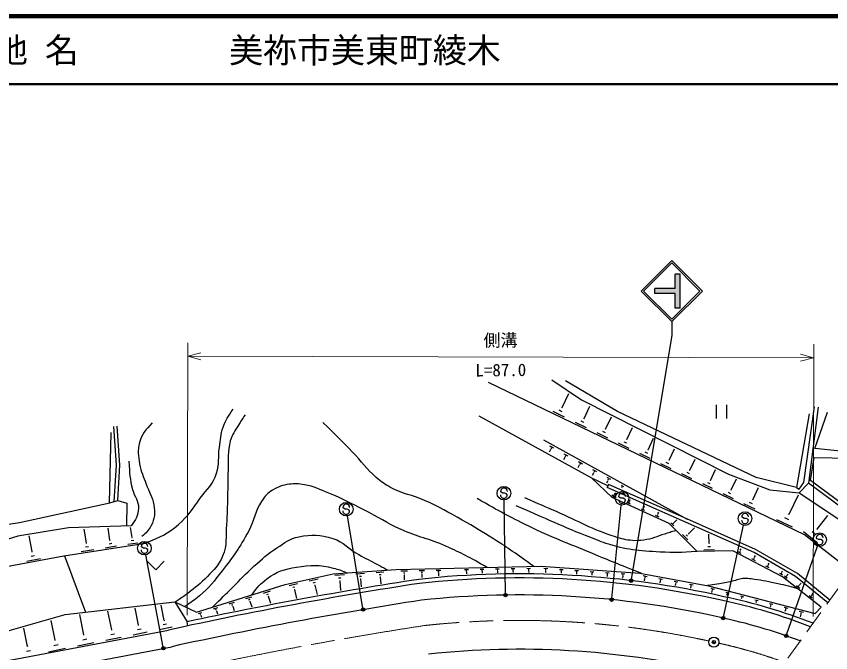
# Model space of a CAD drawing. Units: millimetres, scale not verified. Extents: x 40000 to 680000, y 20000 to 380000.
# Drawn here: x 373665 to 493624, y 286305 to 380000 of the extents above; entities that cross this region are included whole.
import ezdxf
from ezdxf.enums import TextEntityAlignment as Align

# ---------------------------------------------------------------- set-up
doc = ezdxf.new("R2010")
doc.units = ezdxf.units.MM
doc.header["$LTSCALE"] = 1000
doc.header["$PDMODE"] = 32
doc.header["$PDSIZE"] = 500
doc.linetypes.add('CHAIN', pattern=[18.5, 12, -1.5, 3.5, -1.5])
for name, color, linetype, lineweight in [('M-BGD', 7, 'Continuous', 25), ('M-BMK', 2, 'CHAIN', 13), ('M-BMK-SRVR', 3, 'Continuous', 25), ('M-STR-HTXT', 7, 'Continuous', 13), ('M-STR-STRC', 7, 'Continuous', 25), ('M-TTL', 2, 'Continuous', 140), ('M-TTL-LINE', 7, 'Continuous', 50)]:
    doc.layers.add(name, color=color, linetype=linetype, lineweight=lineweight)
doc.layers.add('M-TTL-TXT', color=7, linetype='Continuous')
doc.styles.add('@ＭＳ ゴシック', font='')
doc.styles.add('ＭＳ ゴシック', font='')
doc.styles.get('@ＭＳ ゴシック').set_extended_font_data('@MS Gothic')
doc.styles.get('ＭＳ ゴシック').set_extended_font_data('MS Gothic')

msp = doc.modelspace()

# ---------------------------------------------------------------- hatches: boundary and pattern name
at = {"layer": 'M-STR-STRC'}
msp.add_hatch(color=256, dxfattribs=at).paths.add_polyline_path([(467719, 339928), (470719, 339928), (470719, 342053), (471469, 342053), (471469, 337053), (470719, 337053), (470719, 339178), (467719, 339178)])

# ---------------------------------------------------------------- linework, layer by layer
at = {"layer": 'M-BGD'}
for p, q in [((452532, 326466), (456918, 323512)), ((462242, 321829), (454553, 326352)), ((489766, 303642), (443223, 326108)), ((454079, 322404), (455071, 324457)), ((456918, 323512), (478578, 312592)), ((476775, 322804), (476775, 320804)), ((478275, 322804), (478275, 320804)), ((454437, 320972), (452736, 321793)), ((454046, 321791), (453620, 321996)), ((454133, 322378), (454026, 322429)), ((457291, 320785), (458168, 322602)), ((482633, 312104), (462242, 321829)), ((489663, 311350), (491246, 322507)), ((491773, 322432), (490359, 311248)), ((491302, 316363), (493149, 321716)), ((458441, 311986), (441866, 321120)), ((457259, 320206), (456857, 320400)), ((457341, 320761), (457241, 320810)), ((460461, 319235), (461320, 321013)), ((490454, 321452), (488569, 310634)), ((388401, 313903), (388024, 319600)), ((388902, 313905), (388523, 319633)), ((457629, 319432), (456020, 320208)), ((460511, 319211), (460412, 319259)), ((463605, 317698), (464445, 319438)), ((387408, 308369), (387638, 318706)), ((460794, 317904), (459212, 318667)), ((460430, 318665), (460035, 318856)), ((451344, 317626), (472476, 305976)), ((452847, 316394), (452268, 316711)), ((463932, 316389), (462377, 317140)), ((463574, 317137), (463185, 317325)), ((463653, 317674), (463556, 317721)), ((466721, 316174), (467543, 317876)), ((452367, 316205), (452162, 315831)), ((452385, 316195), (452349, 316215)), ((452535, 316339), (452390, 316419)), ((454957, 315238), (454383, 315553)), ((467042, 314888), (465514, 315626)), ((466691, 315623), (466309, 315807)), ((466769, 316151), (466673, 316197)), ((469810, 314663), (470614, 316327)), ((498200, 315647), (491302, 316363)), ((454481, 315051), (454280, 314685)), ((454499, 315041), (454463, 315061)), ((454647, 315184), (454504, 315263)), ((457061, 314086), (456492, 314397)), ((469781, 314122), (469405, 314303)), ((469857, 314640), (469764, 314685)), ((472873, 313165), (473659, 314792)), ((490656, 311650), (491189, 315044)), ((491189, 315044), (507359, 314780)), ((388092, 308557), (388401, 313903)), ((388601, 308699), (388902, 313905)), ((456590, 313900), (456393, 313541)), ((456607, 313890), (456572, 313910)), ((456754, 314032), (456612, 314110)), ((459160, 312936), (458596, 313244)), ((470126, 313399), (468625, 314124)), ((472920, 313142), (472827, 313187)), ((475910, 311679), (476678, 313270)), ((461443, 309176), (458441, 311986)), ((460814, 310864), (458441, 311986)), ((458693, 312752), (458500, 312401)), ((458710, 312743), (458675, 312762)), ((458856, 312883), (458715, 312960)), ((461253, 311789), (460695, 312095)), ((473184, 311924), (471709, 312636)), ((472844, 312633), (472475, 312811)), ((478578, 312592), (484664, 310265)), ((488569, 310634), (482633, 312104)), ((460791, 311607), (460602, 311263)), ((460916, 311092), (460713, 310635)), ((460808, 311597), (460773, 311617)), ((460952, 311736), (460813, 311813)), ((471990, 306192), (460916, 311092)), ((463165, 310742), (462796, 310944)), ((462966, 310707), (462874, 310757)), ((476215, 310460), (474766, 311160)), ((475881, 311157), (475519, 311332)), ((475955, 311658), (475865, 311701)), ((478962, 310262), (479743, 311880)), ((490359, 311248), (488961, 309818)), ((488984, 310371), (489663, 311350)), ((495249, 307638), (490359, 311248)), ((495573, 308020), (490656, 311650)), ((471788, 305735), (460713, 310635)), ((461390, 309568), (461753, 309228)), ((461628, 309549), (461719, 309464)), ((461764, 309626), (461787, 309605)), ((461775, 309616), (461968, 309822)), ((461900, 309584), (461930, 309571)), ((461915, 309577), (462011, 309787)), ((462859, 310621), (462808, 310527)), ((462871, 310615), (462848, 310628)), ((479282, 308980), (477759, 309715)), ((478932, 309713), (478551, 309897)), ((479010, 310239), (478914, 310285)), ((482134, 308831), (483004, 310634)), ((484664, 310265), (488961, 309818)), ((487502, 306689), (488891, 309567)), ((488569, 310634), (488984, 310371)), ((488961, 309818), (499724, 302691)), ((374140, 305496), (387457, 308379)), ((387457, 308379), (388601, 308699)), ((388601, 308699), (389928, 308333)), ((389928, 308333), (389882, 304945)), ((469810, 305344), (461443, 309176)), ((461549, 309402), (462022, 309186)), ((461791, 309463), (461909, 309409)), ((463614, 308456), (464100, 308234)), ((463863, 308519), (463984, 308463)), ((463975, 308644), (464006, 308630)), ((463991, 308637), (464095, 308865)), ((482101, 308233), (481686, 308433)), ((482185, 308806), (482082, 308856)), ((465693, 307505), (466192, 307276)), ((465948, 307569), (466073, 307511)), ((466064, 307697), (466095, 307683)), ((466079, 307690), (466193, 307937)), ((482483, 307435), (480823, 308236)), ((467784, 306546), (468297, 306312)), ((468047, 306612), (468175, 306553)), ((468166, 306744), (468198, 306729)), ((468182, 306737), (468304, 307003)), ((482559, 301487), (471990, 306192)), ((487457, 305873), (486890, 306146)), ((487572, 306655), (487431, 306724)), ((491625, 304509), (493190, 306509)), ((356626, 302659), (374140, 305496)), ((390605, 304966), (381337, 304690)), ((390710, 303264), (390484, 304714)), ((473961, 301192), (469810, 305344)), ((470065, 305442), (470520, 304987)), ((470372, 305408), (470486, 305294)), ((470551, 305501), (470579, 305473)), ((470565, 305487), (470935, 305857)), ((482332, 301041), (471788, 305735)), ((487979, 304782), (485712, 305876)), ((381337, 304690), (373890, 303477)), ((376004, 301189), (375574, 303498)), ((383989, 302482), (383672, 304512)), ((387455, 302886), (387185, 304616)), ((471801, 303706), (472589, 302918)), ((472333, 303647), (472530, 303450)), ((472643, 303810), (472693, 303760)), ((472668, 303785), (473569, 304686)), ((475719, 302427), (475687, 303752)), ((491689, 302455), (489617, 304076)), ((496570, 298320), (489766, 303642)), ((491398, 303685), (490880, 304090)), ((491690, 304458), (491561, 304559)), ((373890, 303477), (363546, 300222)), ((380675, 300553), (392702, 302428)), ((383930, 302473), (384048, 302492)), ((387325, 302354), (387740, 302419)), ((387403, 302878), (387507, 302894)), ((390119, 302279), (391573, 302505)), ((390596, 302800), (390960, 302857)), ((390664, 303257), (390755, 303271)), ((475670, 302426), (475768, 302428)), ((375941, 301177), (376067, 301201)), ((383222, 301203), (385109, 301497)), ((383841, 301879), (384313, 301953)), ((386779, 301758), (388442, 302017)), ((479199, 301320), (473961, 301192)), ((474958, 301467), (476527, 301505)), ((475535, 301952), (475927, 301961)), ((486544, 297488), (479199, 301320)), ((479914, 301228), (480386, 300982)), ((480165, 301278), (480283, 301216)), ((480283, 301396), (480313, 301381)), ((480298, 301388), (480419, 301620)), ((488717, 297959), (482559, 301487)), ((348982, 294650), (380675, 300553)), ((375221, 299791), (377238, 300167)), ((375865, 300537), (376369, 300631)), ((380761, 300566), (383881, 292272)), ((481945, 300169), (482477, 299892)), ((482228, 300225), (482360, 300155)), ((488432, 297546), (482332, 301041)), ((482361, 300358), (482394, 300341)), ((482377, 300350), (482529, 300640)), ((392952, 299770), (394202, 298520)), ((395452, 299770), (394202, 298520)), ((429603, 298573), (450968, 299021)), ((448843, 298726), (449409, 298738)), ((450968, 299021), (465499, 297999)), ((451371, 298742), (451942, 298701)), ((484023, 299085), (484514, 298829)), ((484284, 299136), (484407, 299072)), ((484407, 299259), (484437, 299243)), ((484422, 299251), (484544, 299486)), ((413252, 296338), (420342, 297935)), ((420342, 297935), (429603, 298573)), ((420561, 297699), (421985, 297797)), ((423695, 297915), (424960, 298003)), ((424195, 297569), (424512, 297590)), ((426674, 298121), (427797, 298198)), ((427118, 297813), (427399, 297832)), ((430319, 298338), (431267, 298358)), ((430681, 298062), (430917, 298067)), ((430775, 297779), (430835, 297780)), ((430805, 297780), (430821, 297019)), ((432983, 298394), (433773, 298411)), ((433284, 298163), (433482, 298168)), ((433363, 297928), (433413, 297929)), ((433388, 297929), (433400, 297354)), ((435507, 298447), (436198, 298461)), ((435770, 298245), (435943, 298249)), ((435840, 298039), (435883, 298040)), ((435861, 298040), (435870, 297600)), ((439683, 298534), (440251, 298546)), ((439900, 298369), (440042, 298372)), ((439957, 298199), (439992, 298200)), ((439974, 298200), (439980, 297914)), ((441996, 298583), (442527, 298594)), ((442199, 298428), (442331, 298430)), ((442252, 298269), (442285, 298270)), ((442268, 298270), (442273, 298034)), ((444273, 298630), (444795, 298641)), ((444472, 298478), (444602, 298481)), ((444524, 298322), (444557, 298323)), ((444540, 298323), (444545, 298087)), ((446547, 298678), (447091, 298689)), ((446754, 298519), (446890, 298522)), ((446809, 298357), (446843, 298358)), ((446826, 298357), (446831, 298091)), ((449059, 298561), (449200, 298564)), ((449115, 298392), (449151, 298393)), ((449133, 298393), (449139, 298095)), ((451573, 298555), (451716, 298545)), ((451632, 298379), (451613, 298099)), ((451614, 298380), (451650, 298378)), ((453677, 298579), (454214, 298542)), ((453867, 298404), (454001, 298395)), ((453923, 298239), (453905, 297992)), ((453906, 298240), (453940, 298238)), ((455957, 298419), (456472, 298383)), ((456139, 298251), (456268, 298242)), ((456176, 298093), (456209, 298091)), ((456193, 298092), (456177, 297875)), ((458215, 298260), (458717, 298225)), ((458393, 298097), (458518, 298088)), ((458429, 297943), (458460, 297941)), ((458445, 297942), (458430, 297732)), ((460465, 298102), (460994, 298065)), ((460652, 297929), (460785, 297920)), ((460707, 297766), (460690, 297518)), ((460691, 297767), (460724, 297765)), ((462743, 297942), (463299, 297903)), ((462940, 297760), (463079, 297751)), ((462997, 297589), (462977, 297302)), ((462980, 297590), (463015, 297587)), ((465499, 297999), (475622, 296146)), ((465981, 297656), (466587, 297545)), ((486061, 298022), (486511, 297787)), ((486300, 298069), (486413, 298010)), ((486413, 298182), (486441, 298167)), ((486427, 298175), (486520, 298354)), ((486800, 297605), (487200, 297290)), ((487044, 297607), (487144, 297528)), ((487176, 297697), (487201, 297678)), ((487189, 297687), (487344, 297885)), ((493194, 293642), (488432, 297546)), ((493487, 294048), (488717, 297959)), ((400223, 292250), (413252, 296338)), ((413841, 296214), (415097, 296497)), ((416817, 296885), (418135, 297181)), ((417400, 296601), (417730, 296675)), ((421124, 297309), (421480, 297334)), ((421287, 296891), (421376, 296897)), ((421332, 296894), (421430, 295472)), ((424340, 297197), (424419, 297203)), ((424380, 297200), (424463, 295991)), ((427247, 297484), (427317, 297488)), ((427282, 297486), (427352, 296464)), ((466217, 297237), (466155, 296896)), ((466175, 297433), (466326, 297405)), ((466198, 297241), (466236, 297234)), ((468301, 297232), (468852, 297131)), ((468516, 296851), (468467, 296584)), ((468477, 297029), (468615, 297003)), ((468499, 296854), (468533, 296848)), ((470567, 296817), (471101, 296719)), ((470775, 296448), (470729, 296193)), ((470738, 296620), (470872, 296596)), ((470759, 296451), (470792, 296445)), ((472822, 296405), (473348, 296308)), ((492228, 293017), (486544, 297488)), ((489032, 296305), (489061, 296282)), ((489046, 296293), (489250, 296552)), ((410060, 295074), (411096, 295400)), ((414397, 295944), (414711, 296014)), ((414600, 295594), (414678, 295611)), ((414639, 295602), (414931, 294306)), ((417613, 296233), (417695, 296252)), ((417654, 296243), (417966, 294859)), ((473027, 296041), (472983, 295797)), ((472990, 296211), (473122, 296186)), ((473011, 296044), (473044, 296038)), ((475622, 296146), (491334, 292059)), ((475958, 295801), (476480, 295665)), ((476137, 295419), (476076, 295182)), ((476113, 295593), (476243, 295559)), ((476121, 295424), (476154, 295415)), ((478168, 295226), (478645, 295101)), ((488590, 296196), (489060, 295827)), ((488877, 296199), (488994, 296106)), ((407474, 294263), (408365, 294543)), ((407892, 294101), (408115, 294171)), ((410546, 294886), (410805, 294967)), ((410741, 294605), (410806, 294625)), ((410773, 294615), (411097, 293584)), ((478332, 294877), (478287, 294703)), ((478310, 295036), (478429, 295005)), ((478318, 294881), (478347, 294873)), ((480334, 294662), (480770, 294549)), ((480484, 294344), (480450, 294213)), ((480464, 294489), (480573, 294460)), ((480471, 294347), (480498, 294340)), ((482466, 294108), (482919, 293990)), ((482600, 293928), (482713, 293898)), ((490433, 294747), (490883, 294393)), ((490708, 294749), (490820, 294661)), ((490856, 294851), (490885, 294829)), ((490870, 294840), (491054, 295073)), ((380875, 291920), (396994, 293807)), ((391659, 290358), (391154, 292872)), ((395442, 291023), (394981, 293320)), ((396994, 293807), (398816, 290850)), ((396994, 293807), (400223, 292250)), ((402702, 292766), (403343, 292967)), ((403003, 292649), (403163, 292700)), ((405029, 293496), (405786, 293734)), ((405384, 293358), (405573, 293417)), ((405526, 293153), (405573, 293168)), ((405550, 293160), (405744, 292540)), ((408060, 293860), (408115, 293877)), ((408088, 293869), (408345, 293048)), ((482622, 293777), (482582, 293623)), ((482607, 293781), (482636, 293773)), ((484614, 293549), (485084, 293427)), ((484776, 293206), (484729, 293029)), ((484753, 293362), (484871, 293331)), ((484761, 293210), (484790, 293202)), ((486779, 292985), (487295, 292851)), ((486932, 292780), (487061, 292747)), ((491334, 292059), (492228, 293017)), ((366241, 287745), (380875, 291920)), ((383612, 288943), (383014, 291920)), ((387718, 289665), (387167, 292406)), ((400489, 292072), (401019, 292238)), ((400738, 291975), (400870, 292017)), ((400837, 291832), (400870, 291842)), ((400854, 291837), (400945, 291545)), ((403123, 292476), (403163, 292488)), ((403143, 292482), (403285, 292030)), ((486956, 292609), (486889, 292349)), ((486940, 292613), (486972, 292605)), ((488999, 292408), (489608, 292249)), ((489209, 291963), (489106, 291568)), ((489180, 292166), (489332, 292126)), ((489190, 291968), (489228, 291958)), ((379381, 288154), (378796, 291068)), ((391724, 290371), (391594, 290345)), ((395800, 290492), (395317, 290394)), ((395503, 291035), (395382, 291011)), ((398941, 290263), (398816, 290850)), ((363728, 283502), (396063, 289641)), ((375316, 287234), (374776, 289921)), ((387788, 289679), (387647, 289651)), ((392953, 289316), (390867, 288898)), ((392045, 289785), (391524, 289680)), ((396642, 290057), (394708, 289668)), ((379459, 288170), (379303, 288138)), ((384058, 288281), (383456, 288161)), ((383687, 288958), (383537, 288928)), ((389109, 288545), (386866, 288094)), ((388133, 289048), (387572, 288936)), ((364341, 281074), (396563, 287191)), ((375389, 287249), (375243, 287219)), ((380934, 286903), (378431, 286401)), ((379844, 287466), (379219, 287340)), ((385105, 287741), (382699, 287258)), ((375748, 286592), (375164, 286474))]:
    msp.add_line(p, q, dxfattribs=at)
for centre, radius, start, end in [((447764, 161059), 136850, 77.28719, 96.20716), ((522432, -287534), 590846, 98.70154, 102.3498), ((522432, -287534), 591446, 98.70027, 102.06422), ((447764, 161059), 136250, 77.2855, 96.20168), ((522432, -287534), 588346, 98.70687, 102.3532), ((447764, 161059), 133750, 77.27828, 96.17839), ((460485, 212342), 83433, 68.7991, 78.05626), ((460485, 212342), 84033, 68.69243, 78.05351), ((460485, 212342), 80933, 69.26117, 78.06813), ((447764, 161059), 125750, 77.25289, 96.09891)]:
    msp.add_arc(centre, radius, start, end, dxfattribs=at)
for points, knots in [([(392702, 302428), (394949, 303384), (395898, 303752), (397544, 305172), (399032, 306454), (399604, 307449), (400763, 309034), (401782, 310427), (402642, 311094), (403177, 312735), (403637, 314148), (403365, 315047), (403579, 316517), (403749, 317688), (403744, 318380), (404142, 319494), (404540, 320606), (404833, 321038), (405591, 322149)], [0, 0, 0, 0, 1, 1, 1, 2, 2, 2, 3, 3, 3, 4, 4, 4, 5, 5, 5, 6, 6, 6, 6]), ([(407361, 321345), (406883, 320632), (406754, 320424), (406395, 319816), (405874, 318932), (405455, 318473), (405188, 317482), (404746, 315839), (404955, 314837), (404866, 313138), (404789, 311662), (404830, 310833), (404786, 309356), (404737, 307721), (404757, 306802), (404625, 305172), (404477, 303342), (404770, 302199), (404062, 300505), (403499, 299160), (402831, 298568), (401809, 297528), (400762, 296463), (400111, 295923), (398912, 295034), (398213, 294515), (397964, 294334), (397080, 293765)], [0, 0, 0, 0, 1, 1, 1, 2, 2, 2, 3, 3, 3, 4, 4, 4, 5, 5, 5, 6, 6, 6, 7, 7, 7, 8, 8, 8, 9, 9, 9, 9]), ([(393682, 320138), (392716, 319084), (392179, 318538), (391832, 317241), (391514, 316057), (391637, 315313), (391832, 314103), (392026, 312896), (392398, 312281), (392797, 311126), (393213, 309923), (393753, 309330), (393924, 308068), (394085, 306875), (394098, 306069), (393521, 305011), (393127, 304287), (392829, 303961), (392154, 303402)], [0, 0, 0, 0, 1, 1, 1, 2, 2, 2, 3, 3, 3, 4, 4, 4, 5, 5, 5, 6, 6, 6, 6]), ([(449908, 298998), (447101, 300991), (446343, 301551), (443969, 303050), (442190, 304173), (441181, 304784), (439351, 305821), (437225, 307025), (436045, 307737), (433810, 308723), (431892, 309569), (430637, 309634), (428796, 310636), (427917, 311114), (427434, 311423), (426685, 312088), (425185, 313419), (424577, 314400), (423189, 315848), (421524, 317583), (420958, 318128), (418835, 320202)], [0, 0, 0, 0, 1, 1, 1, 2, 2, 2, 3, 3, 3, 4, 4, 4, 5, 5, 5, 6, 6, 6, 7, 7, 7, 7]), ([(390223, 314505), (390372, 312562), (390379, 311920), (390786, 310321), (391063, 309233), (391718, 308708), (391671, 307586), (391625, 306482), (391243, 305909), (390605, 304966)], [0, 0, 0, 0, 1, 1, 1, 2, 2, 2, 3, 3, 3, 3]), ([(443014, 298854), (440225, 300439), (439384, 300912), (436943, 301994), (434432, 303108), (432855, 303316), (430346, 304435), (428136, 305422), (427038, 306259), (424871, 307338), (422879, 308329), (421793, 308957), (419725, 309779), (418332, 310332), (417575, 310777), (416097, 311032), (415233, 311181), (414725, 311202), (413854, 311098), (412851, 310978), (412296, 310733), (411413, 310240), (410650, 309814), (410317, 309384), (409830, 308657), (408765, 307066), (408758, 305858), (407851, 304171), (406562, 301773), (405658, 300520), (403992, 298366), (402798, 296822), (402136, 295910), (400628, 294672), (399819, 294009), (399499, 293754), (398461, 293100)], [0, 0, 0, 0, 1, 1, 1, 2, 2, 2, 3, 3, 3, 4, 4, 4, 5, 5, 5, 6, 6, 6, 7, 7, 7, 8, 8, 8, 9, 9, 9, 10, 10, 10, 11, 11, 11, 12, 12, 12, 12]), ([(465796, 297944), (462227, 299374), (461310, 299748), (458449, 300939), (454772, 302470), (452659, 303214), (449081, 304963), (446088, 306427), (445077, 306980), (441561, 308987)], [0, 0, 0, 0, 1, 1, 1, 2, 2, 2, 3, 3, 3, 3]), ([(470842, 304311), (470045, 304044), (469834, 303979), (469185, 303776), (467982, 303400), (467335, 303043), (466084, 302885), (465445, 302804), (465078, 302772), (464435, 302819), (463437, 302892), (462881, 303042), (461928, 303347), (458405, 304474), (456618, 305609), (453221, 307074), (451403, 307858), (450833, 308103), (448570, 309086)], [0, 0, 0, 0, 1, 1, 1, 2, 2, 2, 3, 3, 3, 4, 4, 4, 5, 5, 5, 6, 6, 6, 6]), ([(473961, 301192), (471443, 301026), (470638, 301026), (468511, 301126), (465357, 301276), (463537, 301437), (460524, 302384), (459966, 302560), (459670, 302708), (459124, 302919), (454443, 304728), (452968, 305458), (447300, 307950)], [0, 0, 0, 0, 1, 1, 1, 2, 2, 2, 3, 3, 3, 4, 4, 4, 4]), ([(402565, 292985), (403992, 294419), (404354, 294782), (405509, 295925), (406740, 297143), (407383, 297875), (408676, 299026), (409935, 300147), (410616, 300827), (412040, 301731), (413237, 302490), (413879, 303118), (415273, 303380), (417200, 303741), (418414, 303698), (420286, 303116), (421966, 302593), (422579, 301602), (424112, 300741), (425178, 300143), (425810, 299874), (426883, 299290), (427452, 298980), (427635, 298880), (428335, 298486)], [0, 0, 0, 0, 1, 1, 1, 2, 2, 2, 3, 3, 3, 4, 4, 4, 5, 5, 5, 6, 6, 6, 7, 7, 7, 8, 8, 8, 8]), ([(408366, 294805), (409172, 295946), (409584, 296402), (410589, 297179), (412036, 298296), (413137, 298614), (414943, 298894), (417031, 299218), (418313, 299318), (420352, 298762), (421141, 298547), (421484, 298464), (422329, 298072)], [0, 0, 0, 0, 1, 1, 1, 2, 2, 2, 3, 3, 3, 4, 4, 4, 4]), ([(488823, 295695), (487206, 296144), (486753, 296269), (485408, 296556), (484058, 296844), (483295, 296976), (481928, 297165), (481545, 297218), (481329, 297268), (480942, 297252), (480210, 297222), (479832, 296974), (479116, 296817), (478259, 296630), (477778, 296522), (476912, 296382), (476347, 296291), (476159, 296263), (475462, 296176)], [0, 0, 0, 0, 1, 1, 1, 2, 2, 2, 3, 3, 3, 4, 4, 4, 5, 5, 5, 6, 6, 6, 6])]:
    msp.add_open_spline(points, degree=3, knots=knots, dxfattribs=at)
at = {"layer": 'M-BMK'}
msp.add_line((521733, 333186), (487306, 285484), dxfattribs=at)
for centre, radius, start, end in [((522432, -287534), 584596, 98.71503, 102.35834), ((447764, 161059), 130000, 77.59738, 96.14212), ((460485, 212342), 77183, 70.56932, 77.53047)]:
    msp.add_arc(centre, radius, start, end, dxfattribs=at)
at = {"layer": 'M-BMK-SRVR'}
msp.add_circle((476417, 287862), 750, dxfattribs=at)
msp.add_point((476417, 287862), dxfattribs=at)
at = {"layer": 'M-STR-HTXT'}
for p, q in [((398818, 291850), (398913, 331946)), ((491023, 291630), (491118, 331726)), ((400842, 330459), (398909, 329946)), ((491113, 329726), (398909, 329946)), ((398909, 329946), (400839, 329424)), ((491113, 329726), (489183, 330248)), ((489180, 329213), (491113, 329726))]:
    msp.add_line(p, q, dxfattribs=at)
at = {"layer": 'M-STR-STRC'}
for p, q in [((465719, 339553), (470219, 344053)), ((466073, 339553), (470219, 343699)), ((474719, 339553), (470219, 344053)), ((474365, 339553), (470219, 343699)), ((471469, 342053), (470719, 342053)), ((470719, 339928), (470719, 342053)), ((471469, 337053), (471469, 342053)), ((465720, 339553), (470219, 335053)), ((466073, 339553), (470219, 335406)), ((467719, 339178), (467719, 339928)), ((470719, 339928), (467719, 339928)), ((470219, 335053), (474719, 339553)), ((470219, 335406), (474365, 339553)), ((470719, 339178), (467719, 339178)), ((470719, 337053), (470719, 339178)), ((471469, 337053), (470719, 337053)), ((470220, 335053), (470220, 333053)), ((470220, 333053), (464252, 297063)), ((445094, 309932), (444995, 310050)), ((445339, 309793), (445094, 309932)), ((445640, 309791), (445339, 309793)), ((445885, 309679), (445640, 309791)), ((445991, 309543), (445885, 309679)), ((445716, 294944), (445505, 308792)), ((462486, 309180), (462387, 309298)), ((462731, 309040), (462486, 309180)), ((463032, 309038), (462731, 309040)), ((463277, 308926), (463032, 309038)), ((463383, 308790), (463277, 308926)), ((421868, 307580), (421769, 307698)), ((422113, 307441), (421868, 307580)), ((422414, 307438), (422113, 307441)), ((422659, 307326), (422414, 307438)), ((422765, 307190), (422659, 307326)), ((461372, 294266), (462780, 308044)), ((424729, 292795), (422429, 306453)), ((480610, 306195), (480510, 306313)), ((480855, 306055), (480610, 306195)), ((481155, 306053), (480855, 306055)), ((481400, 305941), (481155, 306053)), ((481506, 305805), (481400, 305941)), ((477828, 291548), (480791, 305077)), ((491606, 303090), (491507, 303208)), ((491851, 302951), (491606, 303090)), ((492152, 302949), (491851, 302951)), ((492397, 302837), (492152, 302949)), ((492503, 302701), (492397, 302837)), ((392143, 301835), (392044, 301953)), ((392388, 301696), (392143, 301835)), ((392689, 301694), (392388, 301696)), ((392934, 301582), (392689, 301694)), ((393040, 301446), (392934, 301582)), ((487123, 288924), (491673, 302005)), ((395308, 287105), (392725, 300712))]:
    msp.add_line(p, q, dxfattribs=at)
for centre, radius in [((445489, 309792), 1000), ((462881, 309039), 1000), ((422263, 307439), 1000), ((481005, 306054), 1000), ((492001, 302950), 1000), ((392538, 301695), 1000), ((464228, 296915), 150), ((464228, 296915), 120), ((464228, 296915), 90), ((464228, 296915), 60), ((464228, 296915), 30), ((445719, 294794), 150), ((445719, 294794), 120), ((445719, 294794), 90), ((445719, 294794), 60), ((445719, 294794), 30), ((461357, 294117), 150), ((461357, 294117), 120), ((461357, 294117), 90), ((461357, 294117), 60), ((461357, 294117), 30), ((424754, 292648), 150), ((424754, 292648), 120), ((424754, 292648), 90), ((424754, 292648), 60), ((424754, 292648), 30), ((477796, 291401), 150), ((477796, 291401), 120), ((477796, 291401), 90), ((477796, 291401), 60), ((477796, 291401), 30), ((487073, 288782), 150), ((487073, 288782), 120), ((487073, 288782), 90), ((487073, 288782), 60), ((487073, 288782), 30), ((395336, 286958), 150), ((395336, 286958), 120), ((395336, 286958), 90), ((395336, 286958), 60), ((395336, 286958), 30)]:
    msp.add_circle(centre, radius, dxfattribs=at)
for centre, start, end in [((445491, 309547), 179.55488, 359.55488), ((445495, 310047), 359.55488, 179.55488), ((462887, 309294), 359.55488, 179.55488), ((462883, 308794), 179.55488, 359.55488), ((422265, 307194), 179.55488, 359.55488), ((422269, 307694), 359.55488, 179.55488), ((481010, 306309), 359.55488, 179.55488), ((481006, 305809), 179.55488, 359.55488), ((492006, 303204), 359.55488, 179.55488), ((392544, 301949), 359.55488, 179.55488), ((492003, 302704), 179.55488, 359.55488), ((392540, 301449), 179.55488, 359.55488)]:
    msp.add_arc(centre, 500, start, end, dxfattribs=at)
for p in [(464228, 296915), (445719, 294794), (461357, 294117), (424754, 292648), (477796, 291401), (487073, 288782), (395336, 286958)]:
    msp.add_point(p, dxfattribs=at)
at = {"layer": 'M-TTL'}
msp.add_line((680000, 380000), (40000, 380000), dxfattribs=at)
at = {"layer": 'M-TTL-LINE'}
msp.add_line((40000, 370000), (680000, 370000), dxfattribs=at)

# ---------------------------------------------------------------- texts
at = {"layer": 'M-STR-HTXT', "style": 'ＭＳ ゴシック'}
msp.add_text('側溝', height=1833, rotation=0.627, dxfattribs=at).set_placement((445000, 330836), align=Align.BOTTOM_CENTER)
at = {"layer": 'M-STR-HTXT', "style": '@ＭＳ ゴシック'}
msp.add_text('L=87.0', height=1833, rotation=0.627, dxfattribs=at).set_placement((445022, 328836), align=Align.TOP_CENTER)
at = {"layer": 'M-TTL-TXT', "style": 'ＭＳ ゴシック'}
for s, p in [('地 名', (370380, 375000)), ('美祢市美東町綾木', (405024, 375000))]:
    msp.add_text(s, height=3666, dxfattribs=at).set_placement(p, align=Align.MIDDLE_LEFT)

doc.saveas('drawing.dxf')
